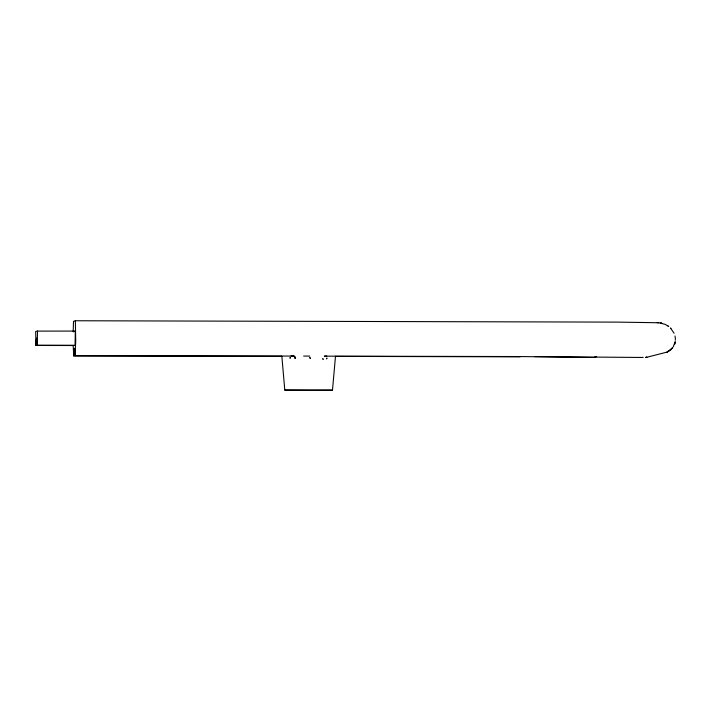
<?xml version="1.0" encoding="UTF-8"?>
<svg xmlns="http://www.w3.org/2000/svg" width="711" height="711" viewBox="0 0 711 711"><rect width="100%" height="100%" fill="white"/><g stroke="black" fill="none" stroke-linecap="round" stroke-linejoin="round"><path stroke-width="1.07" d="M675.45 339.707L675.103 339.929M73.189 331.646L73.509 321.363L75.357 320.759L618.019 322.119L658.733 322.75L664.989 324.287L668.696 326.465L668.127 326.038M37.212 345.217L37.523 331.113L75.339 331.077L75.055 345.279L37.212 345.217A51.699 1.218 -89.9 0 0 35.968 345.466L35.692 331.468L37.496 331.024M281.849 356.255L284.791 390.099L313.098 390.241L332.481 390.161L335.494 356.327M73.509 331.824L75.339 331.077M675.361 341.102L673.21 346.95M281.734 356.3L73.766 355.962L73.891 354.869A41.38 0.969 -89.9 0 1 74.931 354.665L75.019 355.713L293.945 356.069M593.925 357.411L596.662 356.433M672.179 348.31L672.642 347.715L667.114 352.069L645.81 357.535L646.921 357.26M670.971 349.483L670.224 350.185L672.384 348.061M295.163 357.144L294.594 357.1L295.314 357.5L295.527 358.317L294.958 358.3L295.483 358.131L294.745 357.464L295.314 357.5M595.329 357.073L595.96 356.806M75.019 355.713L75.713 341.396L75.357 320.759M284.791 390.099L332.481 390.161M293.776 356.167L294.807 356.567L291.03 355.873L293.545 356.087M326.776 356.051L324.358 356.149L519.732 356.54L592.672 357.491M35.968 345.466L73.802 345.528M303.659 356.078L309.765 356.087M335.414 356.38L520.132 356.833M534.876 356.602L641.678 357.464M658.733 322.75L657.248 322.687M294.869 357.864L295.429 357.9M294.007 356.318L294.612 356.353M642.362 357.26L643.179 357.455M670.891 328.429L670.446 327.967L674.081 333.246M674.997 335.965L675.423 338.8M73.766 355.962L73.197 346.141M309.694 357.837L310.423 358.148L309.694 357.837M322.812 358.806L323.114 359.251L322.812 358.806M290.177 357.589L290.106 358.122L290.177 357.589M326.82 358.211L326.705 358.762L326.82 358.211M675.112 342.542L674.615 344.186L675.112 342.542M669.024 350.958L667.114 352.069L669.024 350.958M646.521 357.224L645.49 357.535L646.521 357.224M661.843 323.238L660.475 323.025L661.843 323.238"/></g></svg>
